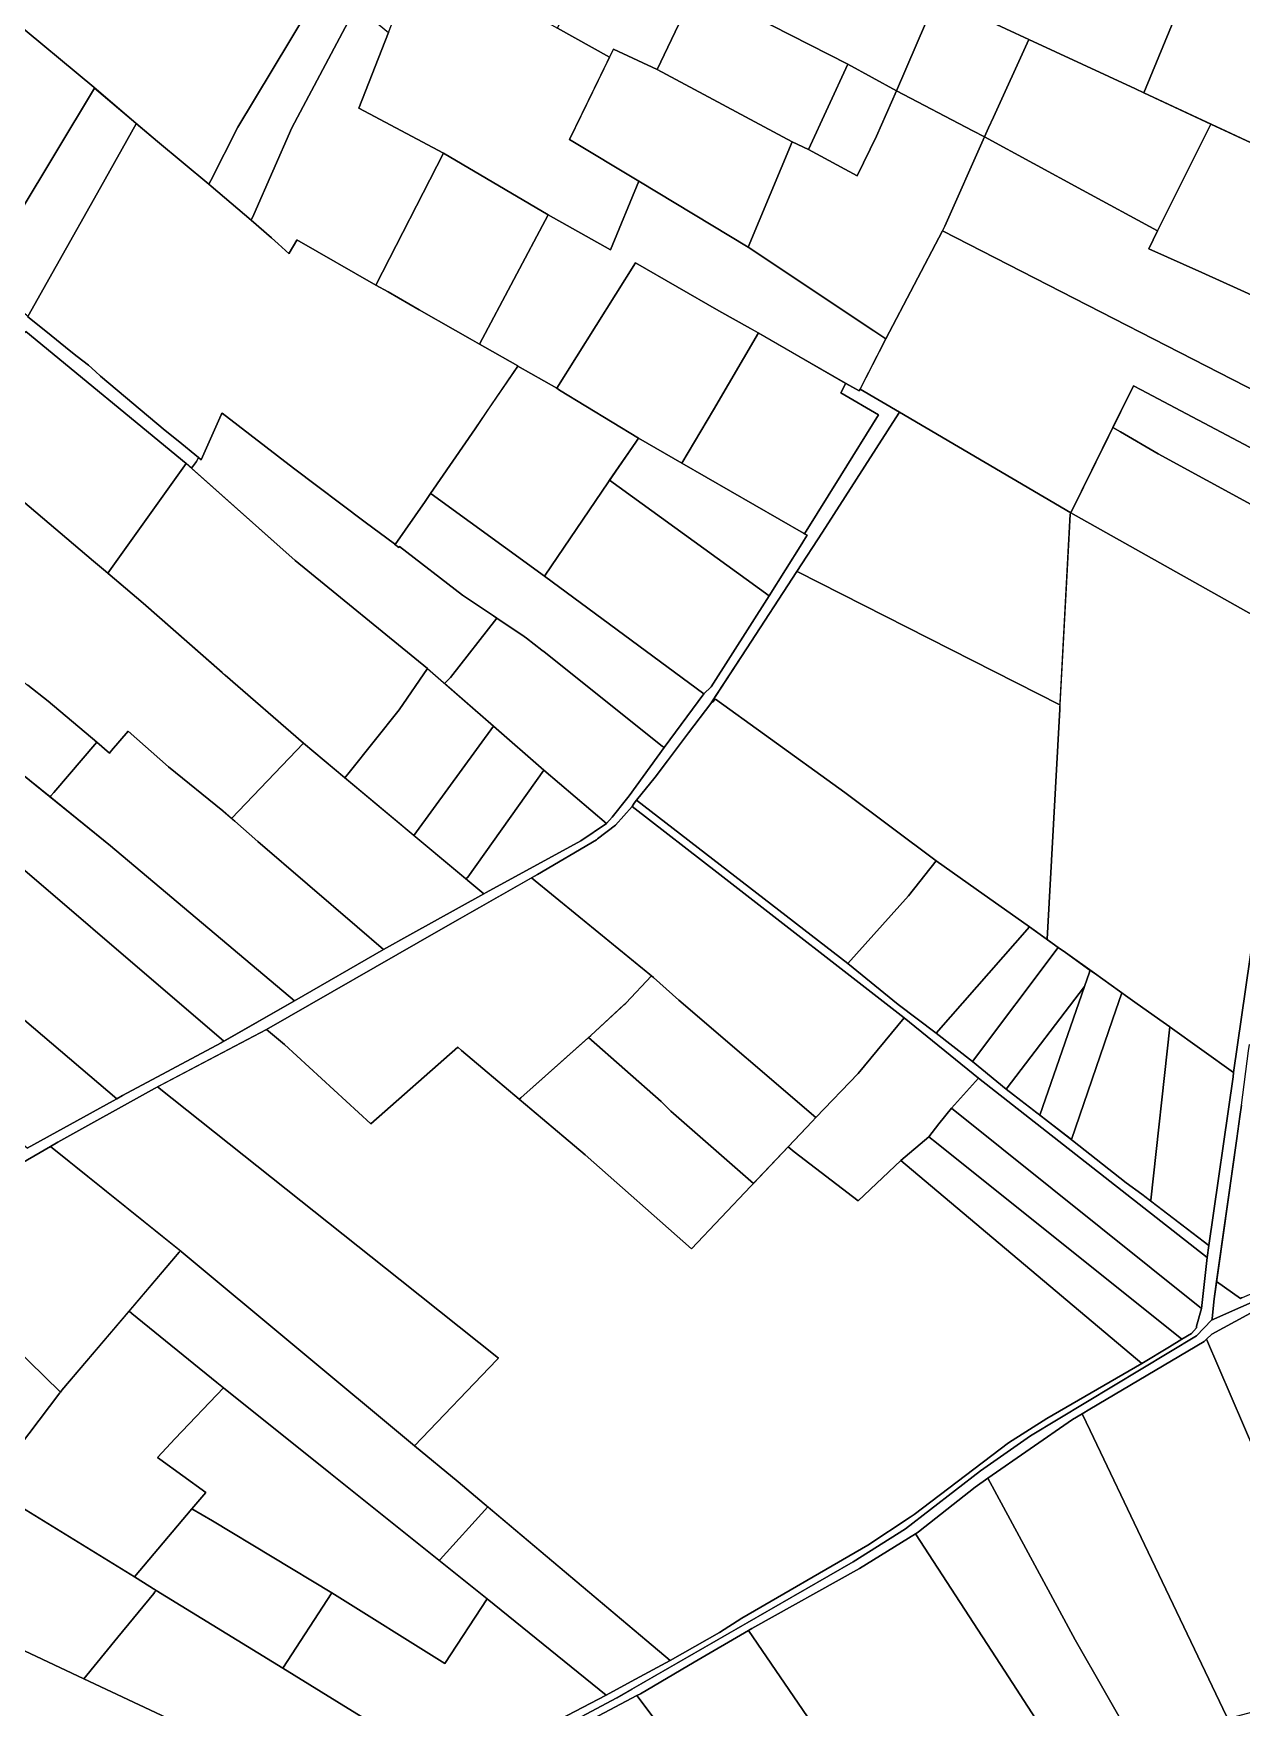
# Model space of a CAD drawing. Header units: metres. Extents: x 3 to 1005126, y 39 to 4383651.
# Drawn here: x 492029 to 492503, y 4372196 to 4372854 of the extents above; entities that cross this region are included whole.
import ezdxf

# ---------------------------------------------------------------- set-up
doc = ezdxf.new("R2010")
doc.units = ezdxf.units.M
doc.header["$MEASUREMENT"] = 0
doc.layers.add('TM_Llucmajor', color=7, linetype='Continuous')

msp = doc.modelspace()

# ---------------------------------------------------------------- linework, layer by layer
at = {"layer": 'TM_Llucmajor', "linetype": 'Continuous', "flags": 128}
for points in [[(492461.8, 4372831.78), (492419.95, 4372851.29), (492383.75, 4372868.17), (492382.9, 4372868.57), (492383.26, 4372869.72), (492395.06, 4372907.02), (492408.08, 4372948.21), (492410.13, 4372947.26), (492559.82, 4372877.15), (492557.84, 4372862.76), (492555.41, 4372845.08), (492484.59, 4372877.58), (492483.45, 4372874.81), (492465.11, 4372830.24), (492461.8, 4372831.78)], [(492077.45, 4372811.18), (492068.96, 4372818.39), (492052.4, 4372832.45), (492019.25, 4372859.98), (492017.19, 4372861.69), (492066.39, 4372937.48), (492070.32, 4372934.15), (492111.89, 4372899), (492143.37, 4372873.86), (492109.02, 4372816.76), (492098.4, 4372795.84), (492097.68, 4372794.42), (492077.45, 4372811.18)], [(492236.03, 4372858.49), (492257.7, 4372901.8), (492258.16, 4372902.73), (492269.06, 4372924.51), (492290.8, 4372914.62), (492307.09, 4372907.46), (492296.44, 4372886.14), (492289.36, 4372871.98), (492273.82, 4372839.38), (492256.66, 4372847.43), (492255.11, 4372844.26), (492234.68, 4372855.69), (492236.03, 4372858.49)], [(492382.9, 4372868.57), (492383.75, 4372868.17), (492383.29, 4372867.12), (492367.87, 4372831.12), (492348.78, 4372841.55), (492289.36, 4372871.98), (492296.44, 4372886.14), (492307.09, 4372907.46), (492382.9, 4372868.57)], [(492169.5, 4372856.95), (492168.32, 4372857.92), (492179.44, 4372879.78), (492182.14, 4372885.09), (492185.56, 4372883.18), (492234.68, 4372855.69), (492255.11, 4372844.26), (492239.35, 4372811.93), (492266.7, 4372795.58), (492255.53, 4372768.57), (492230.97, 4372782.3), (492189.88, 4372806.49), (492156.59, 4372824.19), (492168.23, 4372854.02), (492169.5, 4372856.95)], [(492483.45, 4372874.81), (492484.59, 4372877.58), (492555.41, 4372845.08), (492555.22, 4372843.72), (492554.76, 4372840.35), (492550.14, 4372802.54), (492548.94, 4372791.97), (492548.85, 4372791.19), (492509, 4372809.77), (492465.11, 4372830.24), (492483.45, 4372874.81)], [(492098.62, 4372793.64), (492097.68, 4372794.42), (492098.4, 4372795.84), (492109.02, 4372816.76), (492143.37, 4372873.86), (492155.64, 4372864.4), (492130.33, 4372816.57), (492115.3, 4372782.48), (492114.28, 4372780.17), (492098.62, 4372793.64)], [(492326.89, 4372811), (492273.82, 4372839.38), (492289.36, 4372871.98), (492348.78, 4372841.55), (492333.32, 4372808.03), (492326.89, 4372811)], [(492419.95, 4372851.29), (492405.96, 4372820.65), (492404.1, 4372816.56), (492402.45, 4372812.97), (492397.89, 4372815.36), (492367.87, 4372831.12), (492383.29, 4372867.12), (492383.75, 4372868.17), (492419.95, 4372851.29)], [(492132.22, 4372772.41), (492129.26, 4372767.22), (492129.16, 4372767.04), (492124.88, 4372770.94), (492122.31, 4372773.27), (492114.28, 4372780.17), (492115.3, 4372782.48), (492130.33, 4372816.57), (492155.64, 4372864.4), (492168.23, 4372854.02), (492156.59, 4372824.19), (492189.88, 4372806.49), (492163.34, 4372754.71), (492132.24, 4372772.44), (492132.22, 4372772.41)], [(491997.72, 4372766.26), (491971.35, 4372788.83), (491972.05, 4372789.74), (491986.94, 4372811.81), (491989.08, 4372815.6), (492018.87, 4372859.5), (492019.25, 4372859.98), (492052.4, 4372832.45), (492052.75, 4372832.15), (492007.85, 4372757.6), (492002.26, 4372762.56), (491997.72, 4372766.26)], [(492461.8, 4372831.78), (492465.11, 4372830.24), (492491.45, 4372817.96), (492491.3, 4372817.66), (492472.42, 4372779.98), (492470.45, 4372776.03), (492441.02, 4372792.02), (492402.45, 4372812.97), (492404.1, 4372816.56), (492405.96, 4372820.65), (492419.95, 4372851.29), (492461.8, 4372831.78)], [(492266.7, 4372795.58), (492239.35, 4372811.93), (492256.66, 4372847.43), (492273.82, 4372839.38), (492326.89, 4372811), (492309.66, 4372769.66), (492266.7, 4372795.58)], [(492352.41, 4372797.68), (492333.32, 4372808.03), (492348.78, 4372841.55), (492367.87, 4372831.12), (492360.04, 4372813.24), (492352.41, 4372797.68)], [(492069.07, 4372818.13), (492055.04, 4372793.09), (492037.6, 4372762.14), (492026.52, 4372742.4), (492025.95, 4372742.87), (492024.32, 4372744.19), (492013.79, 4372752.32), (492007.85, 4372757.6), (492052.75, 4372832.15), (492068.96, 4372818.39), (492069.13, 4372818.24), (492069.07, 4372818.13)], [(492358.94, 4372736.69), (492309.66, 4372769.66), (492326.89, 4372811), (492333.32, 4372808.03), (492352.41, 4372797.68), (492360.04, 4372813.24), (492367.87, 4372831.12), (492397.89, 4372815.36), (492402.45, 4372812.97), (492386.94, 4372777.86), (492385.96, 4372776), (492363.64, 4372733.54), (492358.94, 4372736.69)], [(492548.85, 4372791.19), (492545.86, 4372765.04), (492542.34, 4372735.94), (492542.19, 4372734.97), (492487.83, 4372759.62), (492467.09, 4372769.01), (492470.45, 4372776.03), (492472.42, 4372779.98), (492491.3, 4372817.66), (492491.45, 4372817.96), (492509, 4372809.77), (492548.85, 4372791.19)], [(492536.26, 4372698.94), (492385.96, 4372776), (492386.94, 4372777.86), (492402.45, 4372812.97), (492441.02, 4372792.02), (492470.45, 4372776.03), (492467.09, 4372769.01), (492487.83, 4372759.62), (492542.19, 4372734.97), (492538.81, 4372713.34), (492536.26, 4372698.94)], [(492203.96, 4372731.47), (492194.53, 4372736.79), (492180.34, 4372744.96), (492168.11, 4372751.99), (492163.34, 4372754.71), (492189.88, 4372806.49), (492230.97, 4372782.3), (492203.96, 4372731.48), (492203.96, 4372731.47)], [(492203.96, 4372731.48), (492230.97, 4372782.3), (492255.53, 4372768.57), (492266.7, 4372795.58), (492309.66, 4372769.66), (492358.94, 4372736.69), (492363.64, 4372733.54), (492353.2, 4372713.1), (492347.84, 4372716.19), (492310.48, 4372737.69), (492298.08, 4372744.54), (492265.33, 4372763.46), (492234.35, 4372714.15), (492219.06, 4372722.87), (492219.1, 4372722.92), (492206.07, 4372730.28), (492203.96, 4372731.47), (492203.96, 4372731.48)], [(492369.07, 4372704.74), (492353.58, 4372713.84), (492363.64, 4372733.54), (492385.96, 4372776), (492536.26, 4372698.94), (492536.22, 4372698.7), (492532.07, 4372677.51), (492531.4, 4372677.87), (492508.86, 4372689.81), (492464.09, 4372713.51), (492460.99, 4372715.15), (492436.37, 4372665.19), (492369.07, 4372704.74)], [(492266.52, 4372694.5), (492235.5, 4372713.45), (492234.35, 4372714.15), (492265.33, 4372763.46), (492298.08, 4372744.54), (492310.48, 4372737.69), (492313.6, 4372735.9), (492295.95, 4372705.68), (492283.55, 4372684.71), (492266.52, 4372694.5)], [(492035.28, 4372553.53), (492019.11, 4372566.67), (492017.58, 4372567.86), (492008.97, 4372574.77), (491991.03, 4372589.17), (491976.94, 4372600.45), (491960.17, 4372615.42), (491926.06, 4372645.87), (491921.5, 4372640.32), (491908.64, 4372624.69), (491821.02, 4372695.02), (491853.08, 4372742.75), (491943.28, 4372668.6), (491944.16, 4372667.88), (491945.33, 4372666.91), (491963, 4372652.39), (492023.1, 4372600.28), (492026.01, 4372597.74), (492026.47, 4372597.39), (492034.45, 4372591.18), (492053.62, 4372575), (492036.68, 4372555.26), (492035.6, 4372553.92), (492035.28, 4372553.53)], [(491996.41, 4372693.62), (491994.78, 4372695.01), (492025.72, 4372736.49), (492088.73, 4372684.6), (492058.01, 4372641.41), (492056.22, 4372642.93), (492052.34, 4372646.19), (491996.41, 4372693.62)], [(492345.99, 4372679.91), (492331.75, 4372656.97), (492331.41, 4372657.17), (492283.55, 4372684.71), (492295.95, 4372705.68), (492313.6, 4372735.9), (492347.84, 4372716.19), (492347.96, 4372716.12), (492346.06, 4372712.29), (492360.78, 4372703.74), (492345.99, 4372679.91)], [(492219.06, 4372722.87), (492234.35, 4372714.15), (492235.5, 4372713.45), (492266.52, 4372694.5), (492265.5, 4372693), (492254.7, 4372677.38), (492229.62, 4372640.28), (492185.04, 4372672.61), (492184.81, 4372672.78), (492202.27, 4372698.26), (492219.06, 4372722.87)], [(492531.4, 4372677.87), (492532.07, 4372677.51), (492531.96, 4372676.96), (492531.88, 4372676.36), (492529.21, 4372656.59), (492470.76, 4372688.33), (492455.92, 4372697.04), (492452.92, 4372698.77), (492460.99, 4372715.15), (492464.09, 4372713.51), (492508.86, 4372689.81), (492531.4, 4372677.87)], [(492102.55, 4372703.65), (492102.87, 4372704.37), (492130.89, 4372682.72), (492159.06, 4372661.57), (492170.68, 4372652.96), (492170.65, 4372652.92), (492172.38, 4372651.57), (492172.62, 4372651.96), (492197.32, 4372632.82), (492209.5, 4372624.68), (492210.81, 4372623.8), (492192.65, 4372600.47), (492190.27, 4372598.11), (492183.52, 4372603.98), (492131.52, 4372646.47), (492090.86, 4372682.7), (492092.78, 4372685.35), (492093.53, 4372686.87), (492094.63, 4372685.97), (492102.55, 4372703.65)], [(492368.82, 4372704.35), (492369.07, 4372704.74), (492436.37, 4372665.19), (492436.13, 4372664.71), (492432.15, 4372589.73), (492329.15, 4372641.96), (492328.78, 4372642.14), (492338.87, 4372657.57), (492368.82, 4372704.35)], [(492524.29, 4372615.83), (492436.37, 4372665.19), (492452.92, 4372698.77), (492455.92, 4372697.04), (492470.76, 4372688.33), (492529.21, 4372656.59), (492524.29, 4372615.83)], [(491996.41, 4372693.62), (492052.34, 4372646.19), (492056.22, 4372642.93), (492071.85, 4372629.62), (492104.1, 4372601.35), (492134.8, 4372574.62), (492106.56, 4372545.08), (492103.29, 4372547.91), (492103.15, 4372548.03), (492081.76, 4372565.38), (492065.89, 4372579.33), (492059.43, 4372571.77), (492058.65, 4372570.73), (492053.62, 4372575), (492034.45, 4372591.18), (492026.47, 4372597.39), (492026.01, 4372597.74), (492023.1, 4372600.28), (491963, 4372652.39), (491994.78, 4372695.01), (491996.41, 4372693.62)], [(492331.41, 4372657.17), (492331.75, 4372656.97), (492332.74, 4372656.41), (492331.43, 4372654.3), (492330.64, 4372653.04), (492317.91, 4372632.6), (492255.15, 4372678.03), (492265.5, 4372693), (492266.52, 4372694.5), (492283.55, 4372684.71), (492331.41, 4372657.17)], [(492131.52, 4372646.47), (492183.52, 4372603.98), (492172.45, 4372587.73), (492152.85, 4372563.16), (492151.07, 4372561.05), (492142.95, 4372567.84), (492134.8, 4372574.62), (492104.1, 4372601.35), (492102.83, 4372602.46), (492071.85, 4372629.62), (492058.01, 4372641.41), (492088.73, 4372684.6), (492131.52, 4372646.47)], [(492292.19, 4372594), (492229.62, 4372640.28), (492254.7, 4372677.38), (492255.15, 4372678.03), (492317.91, 4372632.6), (492295.02, 4372596.83), (492292.19, 4372594)], [(492184.81, 4372672.78), (492185.04, 4372672.61), (492229.62, 4372640.28), (492292.19, 4372594), (492276.61, 4372572.88), (492275.85, 4372573.48), (492229.43, 4372610.57), (492228.58, 4372611.25), (492222.48, 4372615.93), (492221.6, 4372616.6), (492210.81, 4372623.8), (492209.5, 4372624.68), (492197.32, 4372632.82), (492172.62, 4372651.96), (492172.38, 4372651.57), (492170.65, 4372652.92), (492170.68, 4372652.96), (492170.9, 4372652.8), (492182.7, 4372669.69), (492184.81, 4372672.78)], [(492500.39, 4372445.23), (492475.51, 4372462.96), (492475.26, 4372463.13), (492471.37, 4372465.91), (492461.56, 4372472.9), (492458.8, 4372474.86), (492445.68, 4372484.21), (492434.25, 4372492.36), (492431.42, 4372494.37), (492427.16, 4372497.41), (492427.17, 4372497.57), (492432.06, 4372587.97), (492436.13, 4372664.71), (492436.37, 4372665.19), (492524.29, 4372615.83), (492524.21, 4372615.16), (492517.9, 4372566.59), (492500.39, 4372445.23)], [(492427.16, 4372497.41), (492420.15, 4372502.4), (492420.17, 4372502.43), (492399.26, 4372517.3), (492383.46, 4372528.35), (492347.53, 4372555.3), (492316.04, 4372578.03), (492296.74, 4372591.96), (492295.75, 4372590.71), (492295.32, 4372590.88), (492308.95, 4372611.78), (492328.78, 4372642.14), (492329.15, 4372641.96), (492432.15, 4372589.73), (492432.06, 4372587.97), (492427.17, 4372497.57), (492427.16, 4372497.41)], [(492192.65, 4372600.47), (492210.81, 4372623.8), (492221.6, 4372616.6), (492222.48, 4372615.93), (492228.58, 4372611.25), (492229.43, 4372610.57), (492275.85, 4372573.48), (492276.61, 4372572.88), (492262.85, 4372553.95), (492261.73, 4372552.58), (492256.18, 4372545.51), (492253.97, 4372543.12), (492229.36, 4372564.04), (492209.52, 4372581.33), (492190.27, 4372598.11), (492192.65, 4372600.47)], [(492152.85, 4372563.16), (492172.45, 4372587.73), (492183.52, 4372603.98), (492209.52, 4372581.33), (492179.31, 4372539.73), (492178.26, 4372538.33), (492151.07, 4372561.05), (492152.85, 4372563.16)], [(492286.16, 4372578.66), (492294.92, 4372590.27), (492295.32, 4372590.88), (492295.75, 4372590.71), (492296.74, 4372591.96), (492316.04, 4372578.03), (492347.53, 4372555.3), (492383.46, 4372528.35), (492372.67, 4372514.67), (492348.77, 4372488.07), (492265.75, 4372552.21), (492273.08, 4372561.22), (492277.93, 4372567.69), (492286.16, 4372578.66)], [(492035.6, 4372553.92), (492036.68, 4372555.26), (492053.62, 4372575), (492058.65, 4372570.73), (492059.43, 4372571.77), (492065.89, 4372579.33), (492081.76, 4372565.38), (492103.15, 4372548.03), (492103.29, 4372547.91), (492107.82, 4372543.98), (492116.96, 4372536.04), (492155.93, 4372502.44), (492166.32, 4372493.48), (492131.28, 4372473.41), (492058.96, 4372534.26), (492035.28, 4372553.53), (492035.6, 4372553.92)], [(492198.69, 4372521.27), (492178.26, 4372538.33), (492179.31, 4372539.73), (492209.52, 4372581.33), (492229.36, 4372564.04), (492199.43, 4372522.04), (492198.69, 4372521.27)], [(492166.32, 4372493.48), (492155.93, 4372502.44), (492116.96, 4372536.04), (492107.82, 4372543.98), (492106.56, 4372545.08), (492134.8, 4372574.62), (492142.95, 4372567.84), (492205.68, 4372515.42), (492176.6, 4372499.37), (492166.32, 4372493.48)], [(492058.96, 4372534.26), (492131.28, 4372473.41), (492103.58, 4372457.55), (491999.58, 4372546.55), (492000.86, 4372547.82), (492019.11, 4372566.67), (492058.96, 4372534.26)], [(491965.61, 4372534.46), (491970.85, 4372541.81), (491971.71, 4372544.82), (491971.73, 4372544.91), (491975.72, 4372551.22), (491984.13, 4372559.77), (491987.25, 4372557.1), (491999.58, 4372546.55), (492103.58, 4372457.55), (492102.45, 4372456.9), (492063.66, 4372436.1), (492061.48, 4372434.9), (491999.44, 4372487.68), (491995.38, 4372491.13), (491997.91, 4372493.95), (491961.26, 4372525.78), (491960.11, 4372526.75), (491965.61, 4372534.46)], [(492199.43, 4372522.04), (492229.36, 4372564.04), (492253.97, 4372543.12), (492243.8, 4372536.29), (492206.64, 4372515.97), (492205.68, 4372515.42), (492198.69, 4372521.27), (492199.43, 4372522.04)], [(492265.75, 4372552.21), (492348.77, 4372488.07), (492368.5, 4372471.99), (492383.46, 4372460.71), (492397.77, 4372449.54), (492411.03, 4372438.64), (492426.5, 4372426.66), (492437.1, 4372418.45), (492458.15, 4372401.77), (492464.29, 4372397.31), (492490.67, 4372377.18), (492489.94, 4372372.53), (492400.18, 4372442.94), (492370.88, 4372466.66), (492298.42, 4372522.99), (492264.07, 4372549.7), (492264.84, 4372551.1), (492265.75, 4372552.21)], [(492336.25, 4372427.52), (492282.38, 4372473.65), (492272.44, 4372482.51), (492224.45, 4372521.69), (492226.86, 4372523.06), (492249.94, 4372536.7), (492250.37, 4372537.02), (492257.52, 4372542.43), (492264.07, 4372549.7), (492298.42, 4372522.99), (492370.88, 4372466.66), (492352.81, 4372444.81), (492336.25, 4372427.52)], [(492368.5, 4372471.99), (492348.77, 4372488.07), (492372.67, 4372514.67), (492383.46, 4372528.35), (492399.26, 4372517.3), (492420.17, 4372502.43), (492383.46, 4372460.71), (492368.5, 4372471.99)], [(492261.48, 4372472.41), (492247.71, 4372459.71), (492220.22, 4372435.22), (492219.63, 4372434.71), (492197.01, 4372453.81), (492195.44, 4372455.14), (492161.34, 4372425), (492127.37, 4372456.18), (492120.32, 4372462.09), (492188.86, 4372501.46), (492224.45, 4372521.69), (492271.62, 4372483.18), (492261.48, 4372472.41)], [(492431.42, 4372494.37), (492397.77, 4372449.54), (492383.46, 4372460.71), (492420.15, 4372502.4), (492431.42, 4372494.37)], [(492441.72, 4372479.01), (492411.03, 4372438.64), (492397.77, 4372449.54), (492431.42, 4372494.37), (492434.25, 4372492.36), (492443.94, 4372485.45), (492443.68, 4372484.69), (492441.72, 4372479.01)], [(491995.3, 4372491.05), (491995.38, 4372491.13), (491999.44, 4372487.68), (492061.48, 4372434.9), (492060.02, 4372434.08), (492026.3, 4372415.43), (491970.14, 4372463.12), (491995.3, 4372491.05)], [(492247.71, 4372459.71), (492260.8, 4372471.78), (492261.48, 4372472.41), (492271.62, 4372483.18), (492272.44, 4372482.51), (492282.38, 4372473.65), (492336.25, 4372427.52), (492334.79, 4372425.97), (492311.68, 4372401.56), (492279.26, 4372430.06), (492275.35, 4372433.74), (492246.8, 4372458.9), (492247.71, 4372459.71)], [(492441.72, 4372479.01), (492443.68, 4372484.69), (492443.94, 4372485.45), (492445.68, 4372484.21), (492456.46, 4372476.53), (492452.78, 4372465.87), (492436.61, 4372418.83), (492426.5, 4372426.66), (492424.27, 4372428.39), (492441.72, 4372479.01)], [(492424.27, 4372428.39), (492411.03, 4372438.64), (492441.72, 4372479.01), (492424.27, 4372428.39)], [(492452.78, 4372465.87), (492456.46, 4372476.53), (492458.8, 4372474.86), (492461.56, 4372472.9), (492471.37, 4372465.91), (492475.26, 4372463.13), (492467.88, 4372394.99), (492467.84, 4372394.6), (492464.29, 4372397.31), (492458.15, 4372401.77), (492437.1, 4372418.45), (492436.61, 4372418.83), (492452.78, 4372465.87)], [(492336.25, 4372427.52), (492352.81, 4372444.81), (492370.88, 4372466.66), (492400.18, 4372442.94), (492389.51, 4372431.16), (492384.58, 4372424.96), (492380.6, 4372419.97), (492369.59, 4372410.63), (492352.83, 4372394.81), (492327.69, 4372413.99), (492325.28, 4372415.93), (492334.79, 4372425.97), (492336.25, 4372427.52)], [(492210.79, 4372332.22), (492210.9, 4372332.34), (492211.47, 4372332.93), (492172.8, 4372363.7), (492077.5, 4372439.52), (492120.32, 4372462.09), (492127.37, 4372456.18), (492161.34, 4372425), (492195.44, 4372455.14), (492197.01, 4372453.81), (492245.48, 4372412.87), (492287.31, 4372375.85), (492310.69, 4372400.52), (492325.28, 4372415.93), (492327.69, 4372413.99), (492352.83, 4372394.81), (492369.59, 4372410.63), (492464.31, 4372330.81), (492427.04, 4372309.18), (492411.89, 4372299.61), (492374.78, 4372271.46), (492373.25, 4372270.44), (492356.68, 4372259.37), (492354.19, 4372257.93), (492307.13, 4372230.65), (492298.29, 4372225.1), (492278.89, 4372214.13), (492205.79, 4372275.69), (492195.64, 4372284.24), (492178.45, 4372298.39), (492210.79, 4372332.22)], [(492467.88, 4372394.99), (492475.26, 4372463.13), (492475.51, 4372462.96), (492500.39, 4372445.23), (492500.14, 4372443.49), (492490.67, 4372377.18), (492467.84, 4372394.6), (492467.88, 4372394.99)], [(492275.35, 4372433.74), (492279.26, 4372430.06), (492311.68, 4372401.56), (492310.69, 4372400.52), (492287.31, 4372375.85), (492245.48, 4372412.87), (492219.63, 4372434.71), (492220.22, 4372435.22), (492246.8, 4372458.9), (492275.35, 4372433.74)], [(492563.09, 4372435.5), (492563.56, 4372436.03), (492610.24, 4372400.27), (492609.53, 4372400), (492605.74, 4372398.57), (492595.61, 4372394.73), (492549.17, 4372375.49), (492517.86, 4372362.52), (492516.38, 4372361.91), (492509.86, 4372359.21), (492503.72, 4372356.66), (492503.5, 4372356.57), (492503.12, 4372356.42), (492493.72, 4372363.07), (492501.65, 4372419.32), (492502.87, 4372427.96), (492503.5, 4372432.42), (492506.26, 4372453.71), (492506.58, 4372456.21), (492550.89, 4372421.75), (492554.48, 4372425.8), (492563.09, 4372435.5)], [(492487.7, 4372352.38), (492389.51, 4372431.16), (492400.18, 4372442.94), (492489.94, 4372372.53), (492487.7, 4372352.38)], [(492076.32, 4372438.89), (492077.5, 4372439.52), (492172.8, 4372363.7), (492211.47, 4372332.93), (492210.9, 4372332.34), (492210.79, 4372332.22), (492178.45, 4372298.39), (492086.75, 4372374.89), (492035.43, 4372416.17), (492038.36, 4372417.76), (492076.32, 4372438.89)], [(492383.56, 4372417.61), (492380.6, 4372419.97), (492384.58, 4372424.96), (492389.51, 4372431.16), (492487.7, 4372352.38), (492485.84, 4372345.49), (492485.74, 4372344.89), (492483.87, 4372342.56), (492480.02, 4372340.38), (492383.56, 4372417.61)], [(491978.57, 4372380.75), (491992.27, 4372390.65), (492000.02, 4372395.63), (492035.43, 4372416.17), (492086.45, 4372375.12), (492085.96, 4372374.55), (492039.92, 4372320.34), (492039.37, 4372319.61), (491977.57, 4372380), (491977.55, 4372380.01), (491978.57, 4372380.75)], [(492464.31, 4372330.81), (492369.59, 4372410.63), (492380.6, 4372419.97), (492383.56, 4372417.61), (492480.02, 4372340.38), (492475.18, 4372337.43), (492464.31, 4372330.81)], [(491977.57, 4372380), (492039.37, 4372319.61), (492039.15, 4372319.32), (492022.91, 4372297.74), (491941.78, 4372354.66), (491945.69, 4372356.98), (491948.44, 4372358.97), (491977.55, 4372380.01), (491977.57, 4372380)], [(492086.45, 4372375.12), (492086.75, 4372374.89), (492178.45, 4372298.39), (492195.64, 4372284.24), (492205.79, 4372275.69), (492207.25, 4372274.46), (492188.53, 4372253.73), (492188.2, 4372253.34), (492103.35, 4372321.26), (492100.81, 4372323.33), (492067.45, 4372350.49), (492066.31, 4372351.42), (492085.96, 4372374.55), (492086.45, 4372375.12)], [(492518.86, 4372272.72), (492489.74, 4372340.32), (492491.86, 4372342.3), (492516.24, 4372355.57), (492523.78, 4372337.07), (492524.86, 4372334.4), (492525.61, 4372332.57), (492528.71, 4372324.96), (492534.06, 4372311.84), (492545.76, 4372283.12), (492518.86, 4372272.72)], [(492039.37, 4372319.61), (492039.92, 4372320.34), (492066.31, 4372351.42), (492067.45, 4372350.49), (492100.81, 4372323.33), (492103.35, 4372321.26), (492084.44, 4372301.29), (492077.44, 4372293.93), (492078.44, 4372293.2), (492096.47, 4372280.09), (492090.98, 4372273.72), (492068.38, 4372246.94), (492012.11, 4372281.56), (492011.36, 4372282.02), (492019.93, 4372293.7), (492022.49, 4372297.18), (492022.91, 4372297.74), (492039.15, 4372319.32), (492039.37, 4372319.61)], [(492518.97, 4372272.47), (492546.4, 4372207.03), (492547.48, 4372204.45), (492513.51, 4372195.35), (492513.13, 4372195.24), (492498, 4372191.19), (492497.52, 4372192.2), (492465.39, 4372259.69), (492444.07, 4372304.46), (492440.91, 4372311.09), (492443.87, 4372312.84), (492488.82, 4372339.44), (492489.74, 4372340.32), (492518.86, 4372272.72), (492518.97, 4372272.47)], [(492207.02, 4372238.27), (492190.46, 4372212.95), (492146, 4372240.66), (492099.03, 4372268.93), (492090.98, 4372273.72), (492096.47, 4372280.09), (492078.44, 4372293.2), (492077.44, 4372293.93), (492084.44, 4372301.29), (492103.35, 4372321.26), (492207.02, 4372238.27)], [(492465.39, 4372259.69), (492497.52, 4372192.2), (492498, 4372191.19), (492492.58, 4372189.74), (492490.84, 4372189.28), (492468.44, 4372183.28), (492463.82, 4372181.95), (492461.58, 4372181.31), (492460.95, 4372182.42), (492438.15, 4372222.16), (492403.82, 4372285.7), (492437.04, 4372308.8), (492440.91, 4372311.09), (492444.07, 4372304.46), (492465.39, 4372259.69)], [(492011.36, 4372282.02), (492012.11, 4372281.56), (492068.38, 4372246.94), (492076.98, 4372241.65), (492076.48, 4372241.05), (492076, 4372240.45), (492061.87, 4372223.24), (492048.48, 4372206.89), (491980.62, 4372238.78), (491980.33, 4372238.92), (492000.52, 4372267.22), (492001.15, 4372268.12), (492001.74, 4372268.92), (492011.36, 4372282.02)], [(492460.95, 4372182.42), (492461.58, 4372181.31), (492434.1, 4372173.46), (492433.16, 4372174.9), (492410.41, 4372209.92), (492375.37, 4372263.86), (492375.67, 4372264.04), (492376.49, 4372264.69), (492398.83, 4372282.22), (492403.82, 4372285.7), (492438.15, 4372222.16), (492460.95, 4372182.42)], [(492076.98, 4372241.65), (492068.38, 4372246.94), (492090.98, 4372273.72), (492099.03, 4372268.93), (492146, 4372240.66), (492126.76, 4372211.02), (492076.98, 4372241.65)], [(492253.78, 4372200.5), (492207.02, 4372238.27), (492188.2, 4372253.34), (492188.53, 4372253.73), (492207.25, 4372274.46), (492278.89, 4372214.13), (492263.58, 4372205.82), (492253.78, 4372200.5)], [(492433.16, 4372174.9), (492434.1, 4372173.46), (492397.18, 4372162.9), (492362.02, 4372152.85), (492360.02, 4372152.27), (492359.53, 4372152.99), (492309.79, 4372225.87), (492311.07, 4372226.61), (492353.33, 4372250.2), (492375.37, 4372263.86), (492410.41, 4372209.92), (492433.16, 4372174.9)], [(492161.75, 4372153.65), (492048.48, 4372206.89), (492061.87, 4372223.24), (492076, 4372240.45), (492076.48, 4372241.05), (492076.98, 4372241.65), (492126.76, 4372211.02), (492152.36, 4372195.27), (492194.07, 4372169.61), (492161.75, 4372153.65)], [(492194.07, 4372169.61), (492152.36, 4372195.27), (492126.76, 4372211.02), (492146, 4372240.66), (492190.46, 4372212.95), (492207.02, 4372238.27), (492253.78, 4372200.5), (492214.39, 4372179.91), (492207.99, 4372176.48), (492195.53, 4372170.33), (492194.07, 4372169.61)], [(492359.53, 4372152.99), (492360.02, 4372152.27), (492357.45, 4372151.54), (492333.16, 4372144.95), (492312.39, 4372139.32), (492294.22, 4372163.18), (492293.56, 4372163.99), (492293.21, 4372164.42), (492289.02, 4372169.53), (492287.85, 4372171.12), (492265.86, 4372200.29), (492267.23, 4372201.01), (492288.43, 4372213.39), (492309.79, 4372225.87), (492359.53, 4372152.99)], [(492248.81, 4372191.33), (492265.86, 4372200.29), (492287.85, 4372171.12), (492273.68, 4372164.01), (492236.76, 4372145.48), (492234.71, 4372144.45), (492219.03, 4372175.67), (492248.81, 4372191.33)]]:
    msp.add_lwpolyline(points, close=True, dxfattribs=at)
for points in [[(492026.52, 4372742.4), (492037.6, 4372762.14), (492055.04, 4372793.09), (492069.07, 4372818.13), (492069.13, 4372818.24), (492077.45, 4372811.18), (492097.68, 4372794.42), (492098.62, 4372793.64), (492114.28, 4372780.17), (492122.31, 4372773.27), (492124.88, 4372770.94), (492129.16, 4372767.04), (492129.26, 4372767.22), (492132.22, 4372772.41), (492132.24, 4372772.44), (492163.34, 4372754.71), (492168.11, 4372751.99), (492180.34, 4372744.96), (492194.53, 4372736.79), (492206.07, 4372730.28), (492219.1, 4372722.92), (492219.06, 4372722.87), (492207.6, 4372706.07), (492202.27, 4372698.26), (492184.81, 4372672.78), (492182.7, 4372669.69), (492170.9, 4372652.8), (492170.68, 4372652.96), (492159.06, 4372661.57), (492130.89, 4372682.72), (492102.87, 4372704.37), (492102.55, 4372703.65), (492102.55, 4372703.65), (492094.63, 4372685.97), (492093.53, 4372686.87), (492085.56, 4372693.42), (492080.48, 4372697.61), (492055.14, 4372718.95), (492053.12, 4372720.72), (492050.3, 4372723.2), (492045.84, 4372726.65), (492043.41, 4372728.55), (492033.62, 4372736.59), (492026.46, 4372742.28)], [(492026.46, 4372742.28), (492033.62, 4372736.59), (492043.41, 4372728.55), (492045.84, 4372726.65), (492045.84, 4372726.65), (492050.3, 4372723.2), (492053.12, 4372720.72), (492055.14, 4372718.95), (492080.48, 4372697.61), (492085.56, 4372693.42), (492093.53, 4372686.87), (492092.78, 4372685.35), (492090.86, 4372682.7), (492088.73, 4372684.6), (492025.72, 4372736.49)], [(492026.3, 4372415.43), (492060.02, 4372434.08), (492061.48, 4372434.9), (492063.66, 4372436.1), (492102.45, 4372456.9), (492131.28, 4372473.41), (492166.32, 4372493.48), (492176.6, 4372499.37), (492205.68, 4372515.42), (492206.64, 4372515.97), (492243.8, 4372536.29), (492253.97, 4372543.12), (492256.18, 4372545.51), (492261.73, 4372552.58), (492262.85, 4372553.95), (492276.61, 4372572.88), (492292.19, 4372594), (492295.02, 4372596.83), (492317.91, 4372632.6), (492330.64, 4372653.04), (492331.43, 4372654.3), (492332.74, 4372656.41), (492331.75, 4372656.97), (492345.99, 4372679.91), (492360.78, 4372703.74), (492346.06, 4372712.29), (492347.96, 4372716.12), (492348.05, 4372716.07), (492353.2, 4372713.1), (492353.58, 4372713.84), (492369.07, 4372704.74), (492368.82, 4372704.35), (492338.87, 4372657.57), (492328.78, 4372642.14), (492308.95, 4372611.78), (492294.92, 4372590.27), (492286.16, 4372578.66), (492277.93, 4372567.69), (492273.08, 4372561.22), (492265.75, 4372552.21), (492264.84, 4372551.1), (492264.07, 4372549.7), (492257.52, 4372542.43), (492250.37, 4372537.02), (492249.94, 4372536.7), (492226.86, 4372523.06), (492188.86, 4372501.46), (492120.32, 4372462.09), (492076.32, 4372438.89), (492038.36, 4372417.76), (492035.43, 4372416.17), (492000.02, 4372395.63)], [(492214.39, 4372179.91), (492253.78, 4372200.5), (492263.58, 4372205.82), (492278.89, 4372214.13), (492298.29, 4372225.1), (492307.13, 4372230.65), (492354.19, 4372257.93), (492356.68, 4372259.37), (492373.25, 4372270.44), (492374.78, 4372271.46), (492411.89, 4372299.61), (492427.04, 4372309.18), (492464.31, 4372330.81), (492475.18, 4372337.43), (492480.02, 4372340.38), (492483.87, 4372342.56), (492485.74, 4372344.89), (492485.84, 4372345.49), (492487.7, 4372352.38), (492489.94, 4372372.53), (492490.67, 4372377.18), (492500.14, 4372443.49), (492500.39, 4372445.23), (492517.9, 4372566.59)], [(492503.5, 4372432.42), (492502.87, 4372427.96), (492501.65, 4372419.32), (492492.75, 4372356.17), (492492.35, 4372352.44), (492491.91, 4372348.41), (492491.75, 4372347.91), (492485.81, 4372341.63), (492420.58, 4372302.32), (492400.87, 4372288.59), (492371.41, 4372265.77), (492350.81, 4372252.81), (492258, 4372199.43), (492208.05, 4372172.74)], [(492208.05, 4372172.74), (492258, 4372199.43), (492263.93, 4372202.84), (492350.81, 4372252.81), (492371.41, 4372265.77), (492400.87, 4372288.59), (492420.58, 4372302.32), (492485.81, 4372341.63), (492491.75, 4372347.91), (492491.75, 4372347.91), (492537.75, 4372368.27)], [(492537.75, 4372368.27), (492491.75, 4372347.91), (492491.91, 4372348.41), (492492.35, 4372352.44), (492492.75, 4372356.17), (492493.72, 4372363.07), (492503.12, 4372356.42), (492503.5, 4372356.57)], [(492516.24, 4372355.57), (492491.86, 4372342.3), (492489.74, 4372340.32), (492488.82, 4372339.44), (492443.87, 4372312.84), (492440.91, 4372311.09), (492437.04, 4372308.8), (492403.82, 4372285.7), (492398.83, 4372282.22), (492376.49, 4372264.69), (492375.67, 4372264.04), (492375.37, 4372263.86), (492353.33, 4372250.2), (492311.07, 4372226.61), (492309.79, 4372225.87), (492288.43, 4372213.39), (492267.23, 4372201.01), (492265.86, 4372200.29), (492248.81, 4372191.33)], [(491925.38, 4372195.52), (491906.35, 4372204.38), (491906.2, 4372204.44), (491912.62, 4372211.58), (491915.11, 4372214.22), (491927.33, 4372227.85), (491936.84, 4372238.47), (491950.02, 4372253.16), (491950.28, 4372253.04), (491951.71, 4372252.37), (491980.33, 4372238.92), (491980.62, 4372238.78), (492048.48, 4372206.89), (492161.75, 4372153.65)]]:
    msp.add_lwpolyline(points, dxfattribs=at)

doc.saveas('drawing.dxf')
